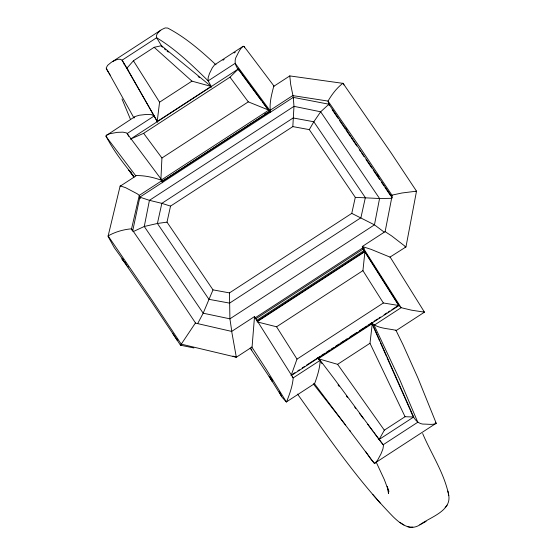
<?xml version="1.0" encoding="UTF-8"?>
<svg xmlns="http://www.w3.org/2000/svg" width="555" height="555" viewBox="0 0 555 555"><rect width="100%" height="100%" fill="white"/><g stroke="black" fill="none" stroke-linecap="round" stroke-linejoin="round"><path stroke-width="0.83" d="M388.479 493.388L388.743 490.807L388.479 493.388L387.23 486.36L388.729 491.376L384.379 479.714L376.318 462.384M123.272 260.108L114.316 247.717L108.038 236.381L120.171 185.876L125.562 187.652L137.258 193.806L139.277 195.367L140.158 198.308M292.825 126.602L309.295 129.627L355.297 197.351L351.766 213.384L229.479 292.894L213.009 289.87L167.006 222.146L170.538 206.113L292.825 126.602L293.977 106.345L293.283 97.375L328.935 104.208L392.35 197.58M160.901 179.459L161.935 158.008L143.641 133.325L130.369 139.173L238.317 68.986L269.529 111.541L161.588 181.728L163.503 180.215M291.028 375.728L297.001 359.12L276.57 326.791L256.979 321.838L364.926 251.651L398.976 305.541L383.352 302.975L362.928 270.639L364.926 251.651L364.531 251.415L257.305 321.13M365.509 451.361L371.101 459.485L374.729 463.536L377.49 460.359L380.966 453.941L382.936 448.96L383.498 445.36L334.332 378.947L320.186 360.334L317.62 357.94L318.299 358.724L372.273 323.634L413.683 417.006L405.06 416.715L369.991 343.274L372.273 323.634L371.593 322.85L372.995 326.014M157.197 121.517L159.569 102.196L133.429 60.772L154.158 47.293L161.498 45.697L211.164 86.427L157.197 121.517L126.949 68.154L133.429 60.772M375.263 268.405L363.053 249.077L362.276 246.496L385.121 231.636L392.26 195.069L401.959 193.001L416.514 191.17L405.955 246.954L389.901 257.159M132.645 231.123L139.839 197.143L293.283 97.375L293.449 97.957M134.914 176.608L135.989 175.595C144.758 175.373 153.929 177.454 162.122 180.507L162.712 182.761M388.486 492.132L388.66 491.536M213.009 289.87L203.172 313.2L197.649 323.627M314.657 383.554C317.342 376.13 319.895 368.215 320.186 360.334L293.2 377.879C292.568 386.065 289.606 394.182 286.574 401.813M373.945 432.567L379.141 439.47L384.337 430.187L405.06 416.715M309.295 129.627L313.825 121.767L320.665 111.791L328.935 104.208L329.198 105.166M297.529 394.085C327.665 436.23 356.893 479.61 393.211 516.795C400.016 523.49 410.083 531.385 419.837 524.836C429.438 517.433 451.395 511.335 448.78 495.504C444.451 473.311 431.367 454.143 422.667 433.552M157.689 122.329L154.207 115.953L151.543 114.684L146.617 114.413L139.249 115.246L135.149 116.501L133.977 117.521L134.026 118.062L106.151 68.092L107.573 65.386L111.069 62.5L161.852 29.484L165.189 27.923L167.707 28.069C185.661 37.469 201.167 51.004 215.957 64.789L215.604 64.442L214.528 64.893L212.364 67.71L209.457 73.558L208.104 77.908L208.18 80.864L211.663 87.239M134.365 117.001L105.887 135.781C113.289 150.523 123.689 163.739 134.095 176.559M445.152 507.589L447.115 505.14M143.641 133.325L229.992 77.173L238.317 68.986L244.006 77.11M163.885 180.104L162.969 181.006L267.892 112.79L266.129 113.56M164.557 179.445L165.05 178.96M416.007 191.655L416.514 191.17L391.004 152.736L342.983 83.222C336.829 87.836 331.869 94.454 328.026 101.079L329.254 105.374M160.728 30.268C158.619 32.03 155.449 34.653 156.635 37.733L162.379 47.217M124.063 64.477L124.563 64.075M343.94 84.929L343.316 83.403L289.786 75.91L274.045 86.143L247.475 50.928L244.047 46.523L243.166 46.259C240.079 48.604 238.511 52.406 236.798 55.778C233.634 60.703 235.23 66.17 239.038 70.402M243.166 46.259L215.118 64.498M222.978 60.224L224.151 59.461M234.099 52.996L235.271 52.232M159.569 102.196L191.954 81.141L211.164 86.427M161.935 158.008L248.293 101.863L268.807 110.133L161.588 179.848M120.164 186.202L133.935 177.246M193.882 347.95L180.542 345.224L195.36 323.086L231.678 331.411L254.523 316.558L293.2 377.879L292.173 376.921M255.182 317.814L363.032 247.69M255.508 318.986L364.475 248.154M256.445 320.533L364.656 250.173M276.57 326.791L362.928 270.639M297.001 359.12L383.352 302.975M292.804 374.077L294.982 372.662M297.875 370.775L299.325 369.831M302.225 367.951L304.397 366.536M306.374 365.252L313.818 360.417M314.248 360.133L315.372 359.404M315.934 359.036L320.499 356.067M321.789 355.235L324.814 353.264M326.132 352.404L329.857 349.983M331.203 349.109L333.451 347.645M335.553 346.285L339.209 343.906M340.624 342.983L344.246 340.631M345.689 339.695L347.146 338.744M350.004 336.885L353.66 334.505M354.319 334.075L356.56 332.618M359.363 330.801L363.081 328.38M363.678 327.991L366.702 326.028M367.993 325.188L372.502 322.261M373.945 321.317L377.573 318.958M379.016 318.022L380.466 317.078M384.088 314.72L386.988 312.84M388.438 311.896L389.887 310.953M391.83 309.69L392.961 308.955M393.509 308.601L396.409 306.714M396.894 306.395L398.58 305.299L398.976 305.541L291.757 375.256M319.86 360.792L318.299 358.724L337.606 364.33L369.991 343.274M269.126 376.394L282.183 397.401L286.352 401.959L314.442 383.699L374.368 463.446L436.216 423.236L417.95 378.031L403.006 344.697L395.847 330.079M379.141 439.47L413.683 417.006M106.317 135.24L109.807 133.727L117.306 132.354L122.912 132.152L126.665 132.964L162.122 180.507L139.277 195.367L131.563 228.82L131.972 230.249M264.444 114.351L269.529 111.541M419.837 524.836L426.122 521.381M112.498 61.626C115.267 60.342 119.339 57.706 122.086 60.19L127.837 69.673L126.949 68.154M133.207 231.608L144.272 226.482L157.412 223.471L167.006 222.146M264.471 114.295L265.061 114.039M181.693 345.404L180.819 345.515M177.891 340.097L177.281 340.139M385.121 231.636L391.726 235.965L405.955 246.954L404.914 246.892M410.36 527.25L412.864 527.153M392.003 198.308L379.565 198.51L355.297 197.351M251.79 346.965L266.428 369.602L286.352 401.959M407.252 526.626L409.659 527.167M170.538 206.113L161.838 203.345L149.427 200.334L139.839 197.143L140.144 198.246M351.766 213.384L374.465 224.844L384.095 232.066M131.202 172.14L129.051 170.399L134.157 177.433M423.271 311.452L424.464 312.16L396.374 330.426C388.202 328.366 378.087 328.803 371.593 322.85M274.045 86.143L273.802 85.99C271.659 94.433 268.96 103.938 270.611 112.609M232.92 356.067L236.333 357.24L252.067 347.007L254.523 316.558L254.814 317.911M399.947 522.401L403.95 524.995M123.494 260.392L121.982 258.845L149.149 298.222L177.177 340.111L176.594 338.307M313.957 383.325L314.442 383.699M164.37 48.847L165.695 49.929M167.013 51.018L168.338 52.108M198.142 76.541L199.467 77.631M154.158 47.293L191.954 81.141M435.287 422.306L436.285 423.514C432.754 424.908 428.668 424.193 424.936 424.117C416.958 424.811 412.809 416.805 410.416 410.388M372.724 494.436L380.161 503.024M124.306 261.356L125.867 263.209M127.65 266.129L128.441 267.066M126.866 265.179L122.01 258.887M289.786 75.91L290.66 84.304L293.387 97.798M378.996 439.352L383.241 444.701L417.783 422.237L399.544 379.218L374.153 325.237L401.14 307.692L411.428 310.162L424.464 312.16L390.214 257.187L371.108 249.368L362.276 246.496L401.14 307.692L398.58 305.299L375.575 268.891M313.429 383.998L345.439 424.929M105.936 136.329L135.899 175.97M349.608 430.257L350.635 431.568M320.901 362.172L321.942 363.553M338.064 384.948L339.098 386.329M346.382 395.992L347.423 397.373M354.7 407.03L355.741 408.411M359.383 413.246L363.546 418.761M367.701 424.284L372.904 431.186M128.864 170.163L133.693 176.788M244.63 77.943L261.398 100.573M262.418 101.947L267.871 109.3M268.516 110.174L269.855 111.985M229.992 77.173L248.293 101.863M250.603 348.214L251.859 349.921M337.606 364.33L384.337 430.187M250.166 348.103L272.297 381.347L271.534 378.808M345.529 127.962L346.986 130.113M377.143 174.506L378.6 176.656M332.168 109.661L335.241 114.191M335.553 114.649L337.974 118.215M339.424 120.352L345.238 128.906M346.029 130.078L350.427 136.544M351.044 137.46L352.98 140.311M353.223 140.665L356.851 146.014M359.272 149.572L360.729 151.716M361.61 153.013L364.115 156.704M366.002 159.486L371.864 168.109M373.196 170.073L379.606 179.515M381.542 182.359L383.984 185.953M384.934 187.354L386.87 190.205M387.175 190.656L390.741 195.908M392.038 195.325L359.689 146.985L328.026 101.079L292.721 95.592L269.876 110.452L235.167 63.319L208.18 80.864C192.148 65.226 175.921 49.36 156.635 37.733L122.086 60.19L154.207 115.953L127.22 133.505L128.767 136.336M195.575 323.065L163.232 274.725L131.563 228.82C123.592 229.458 115.121 231.9 108.128 235.924L151.099 298.84L181.235 344.149L236.333 357.24L231.678 331.411M172.758 333.472L180.562 345.37M109.279 73.697L110.133 75.064M106.352 68.827L108.856 73.01M161.498 45.697L162.088 46.71M281.551 396.395L279.762 392.676M272.172 381.132L270.771 378.371M244.047 46.523L244.651 47.744M130.293 118.923L122.017 98.984M373.702 327.596L379.669 341.048M380.369 342.629L386.335 356.081M387.036 357.663L393.592 372.454M393.703 372.703L397.477 381.209M397.567 381.403L403.95 395.798M404.234 396.443L410.2 409.895M270.583 377.962L270.229 377.143M279.29 391.435L279.442 391.851M448.78 495.504L447.927 491.092M231.754 331.12L229.909 318.834L229.479 292.894M379.565 198.51L374.465 224.844L229.909 318.834L203.172 313.2L144.272 226.482L149.427 200.334L293.977 106.345L320.665 111.791L379.565 198.51M161.838 203.345L157.412 223.471L208.93 299.325L229.603 303.12L360.91 217.747L365.343 197.622L313.825 121.767L293.144 117.972L161.838 203.345"/></g></svg>
